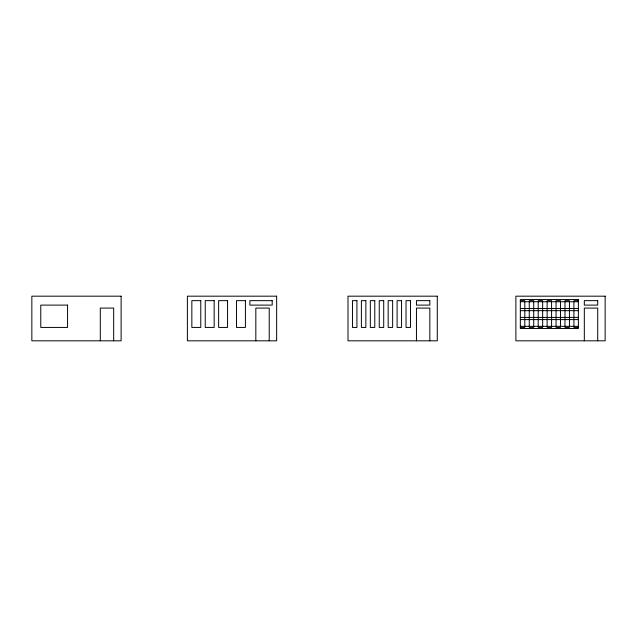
<?xml version="1.0" encoding="UTF-8"?>
<svg xmlns="http://www.w3.org/2000/svg" width="637" height="637" viewBox="0 0 637 637"><rect width="100%" height="100%" fill="white"/><g stroke="black" fill="none" stroke-linecap="round" stroke-linejoin="round"><path stroke-width="0.96" d="M520.341 300.648L524.808 300.648M529.267 300.648L533.734 300.648M538.201 300.648L542.66 300.648M547.127 300.648L551.586 300.648M556.053 300.648L560.512 300.648M564.979 300.648L569.438 300.648M573.905 300.648L578.372 300.648M520.341 301.731L578.372 301.731M520.341 308.483L578.372 308.483M520.341 310.665L578.372 310.665M520.341 317.409L578.372 317.409M520.341 319.591L578.372 319.591M520.341 326.335L578.372 326.335M520.341 327.426L524.808 327.426L524.808 301.635M578.372 327.426L573.905 327.426L573.905 301.635M597.713 340.819L597.713 308.085L584.32 308.085L584.32 340.819M569.438 301.635L569.438 327.426L564.979 327.426L564.979 301.635M560.512 301.635L560.512 327.426L556.053 327.426L556.053 301.635M551.586 301.635L551.586 327.426L547.127 327.426L547.127 301.635M542.66 301.635L542.66 327.426L538.201 327.426L538.201 301.635M533.734 301.635L533.734 327.426L529.267 327.426L529.267 301.635M429.832 340.819L429.832 308.085L416.447 308.085L416.447 340.819M269.22 340.819L269.22 308.085L255.827 308.085L255.827 340.819M113.681 340.819L113.681 308.085L100.288 308.085L100.288 340.819M121.118 296.181L31.85 296.181L31.85 340.819L121.118 340.819L121.118 296.181M276.657 296.181L187.389 296.181L187.389 340.819L276.657 340.819L276.657 296.181M437.277 296.181L348.001 296.181L348.001 340.819L437.277 340.819L437.277 296.181M605.15 296.181L515.882 296.181L515.882 340.819L605.15 340.819L605.15 296.181M578.372 299.557L520.341 299.557L520.341 328.517L578.372 328.517L578.372 299.557M200.774 300.648L191.848 300.648L191.848 327.426L200.774 327.426L200.774 300.648M214.167 300.648L205.241 300.648L205.241 327.426L214.167 327.426L214.167 300.648M227.56 300.648L218.634 300.648L218.634 327.426L227.56 327.426L227.56 300.648M245.412 300.648L236.486 300.648L236.486 327.426L245.412 327.426L245.412 300.648M272.19 300.648L249.879 300.648L249.879 305.107L272.19 305.107L272.19 300.648M356.927 300.648L352.468 300.648L352.468 327.426L356.927 327.426L356.927 300.648M365.861 300.648L361.394 300.648L361.394 327.426L365.861 327.426L365.861 300.648M374.787 300.648L370.32 300.648L370.32 327.426L374.787 327.426L374.787 300.648M383.713 300.648L379.246 300.648L379.246 327.426L383.713 327.426L383.713 300.648M392.639 300.648L388.172 300.648L388.172 327.426L392.639 327.426L392.639 300.648M401.565 300.648L397.098 300.648L397.098 327.426L401.565 327.426L401.565 300.648M410.491 300.648L406.032 300.648L406.032 327.426L410.491 327.426L410.491 300.648M429.832 300.648L416.447 300.648L416.447 305.107L429.832 305.107L429.832 300.648M597.713 300.648L584.32 300.648L584.32 305.107L597.713 305.107L597.713 300.648M67.562 305.107L40.776 305.107L40.776 327.426L67.562 327.426L67.562 305.107"/></g></svg>
